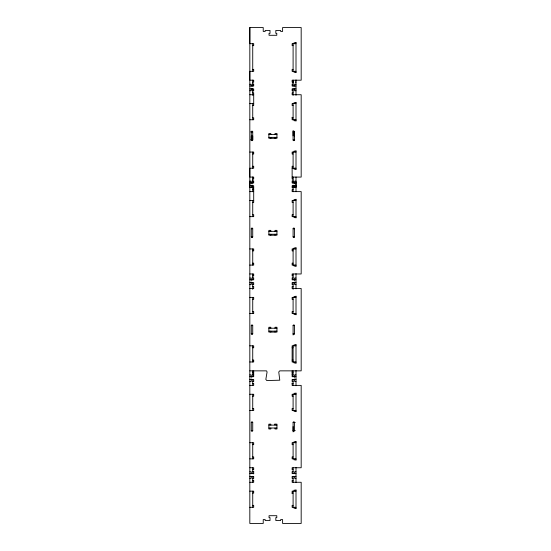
<?xml version="1.0" encoding="UTF-8"?>
<svg xmlns="http://www.w3.org/2000/svg" width="551" height="551" viewBox="0 0 551 551"><rect width="100%" height="100%" fill="white"/><g stroke="black" fill="none" stroke-linecap="round" stroke-linejoin="round"><path stroke-width="0.83" d="M252.73 187.133L252.73 187.581L249.823 187.581L249.823 187.133M249.823 186.197L249.823 181.121L251.277 181.162L251.277 183.573M293.098 82.14L292.133 82.14L292.133 80.198L301.177 80.198L301.177 27.55L282.608 27.55L282.608 31.428L280.666 31.428L280.666 30.457L275.824 30.457L275.824 33.363L276.795 33.363L276.795 35.298L269.04 35.298L269.04 33.363L270.011 33.363L270.011 30.457L265.169 30.457L265.169 31.428L263.226 31.428L263.226 27.55L249.823 27.55L249.823 43.694L253.701 43.694L253.701 45.637L252.73 45.637M251.277 139.947L251.277 131.875A0.73 0.73 0 0 1 252.007 131.145A0.73 0.73 0 0 1 252.73 131.875L252.73 139.947A0.73 0.73 0 0 1 252.007 140.67A0.73 0.73 0 0 1 251.277 139.947L251.277 135.911M252.73 181.245L252.73 182.505M252.73 135.911L252.73 139.947L250.636 139.947M293.098 431.894L293.098 422.527A0.73 0.73 0 0 1 293.828 421.804A0.73 0.73 0 0 1 294.551 422.527L294.551 430.6A0.73 0.73 0 0 1 293.828 431.33A0.73 0.73 0 0 1 293.098 430.6L293.098 426.564M293.098 187.581L296.004 187.581M293.098 187.133L293.098 186.197M293.098 182.505L293.098 181.245M293.098 135.911L293.098 131.875A0.73 0.73 0 0 1 293.828 131.145A0.73 0.73 0 0 1 294.551 131.875L294.551 135.911M296.004 187.133L296.004 181.121L294.551 181.162L294.551 183.573M296.004 42.73L294.069 42.73L294.069 43.694M296.004 43.694L292.133 43.694L292.133 45.637L293.098 45.637M252.73 69.385L253.701 69.385L253.701 71.32L249.823 71.32L249.823 80.198L253.701 80.198L253.701 82.14L252.73 82.14M293.098 69.385L292.133 69.385L292.133 71.32L296.004 71.32M296.004 72.291L294.069 72.291L294.069 71.32M293.098 80.942L293.587 80.942M295.522 80.942L296.004 80.942M293.098 82.237L293.587 82.237M295.522 82.237L296.004 82.237M252.73 84.076L253.701 84.076L253.701 86.011L249.823 86.011M293.098 84.076L292.133 84.076L292.133 86.011L296.004 86.011M249.823 84.275L251.277 84.275L251.277 86.176M296.004 84.275L294.551 84.275L294.551 86.176M249.823 88.918L253.701 88.918L253.701 90.86L252.73 90.86M296.004 88.918L292.133 88.918L292.133 90.86L293.098 90.86M249.823 90.736L251.277 90.736L251.277 88.312M296.004 90.736L294.551 90.736L294.551 88.312M252.73 92.795L253.701 92.795L253.701 105.551L252.73 105.551M293.098 92.795L292.133 92.795L292.133 94.731L301.177 94.731L301.177 177.085L292.133 177.085M249.823 94.731L253.701 94.731M296.004 102.644L294.069 102.644L294.069 103.616M249.823 103.616L253.701 103.616M296.004 103.616L292.133 103.616L292.133 105.551L293.098 105.551M252.73 117.824L253.701 117.824L253.701 119.76L249.823 119.76M292.133 117.824L293.098 117.824M296.004 119.76L292.133 119.76L292.133 117.253M296.004 120.731L294.069 120.731L294.069 119.76M250.636 131.875L252.73 131.875M293.098 131.875L294.716 131.875M268.881 134.458L276.953 134.458M268.881 137.364L276.953 137.364M293.098 130.58L293.098 139.947L294.716 139.947M296.004 151.091L294.069 151.091L294.069 152.055M249.823 152.055L253.701 152.055L253.701 153.998L252.73 153.998M296.004 152.055L292.133 152.055L292.133 153.998L293.098 153.998M252.73 166.264L253.701 166.264L253.701 168.207L249.823 168.207L249.823 177.085L253.701 177.085L253.701 179.027L252.73 179.027M293.098 166.264L292.133 166.264L292.133 179.027L293.098 179.027M292.133 168.207L296.004 168.207M296.004 169.171L294.069 169.171L294.069 168.207M252.73 180.962L253.701 180.962L253.701 182.898L249.823 182.898M293.098 180.962L292.133 180.962L292.133 182.898L296.004 182.898M295.281 182.505L296.004 182.505M249.823 185.804L253.701 185.804L253.701 202.437L252.73 202.437M296.004 185.804L292.133 185.804L292.133 187.746L293.098 187.746M295.281 186.197L296.004 186.197M252.73 187.746L253.701 187.746M252.73 189.682L253.701 189.682M293.098 189.682L292.133 189.682L292.133 191.617L301.177 191.617L301.177 273.971L292.133 273.971L292.133 275.906L293.098 275.906M249.823 191.617L253.701 191.617M296.004 199.531L294.069 199.531L294.069 200.502M249.823 200.502L253.701 200.502M296.004 200.502L292.133 200.502L292.133 202.437L293.098 202.437M252.73 214.711L253.701 214.711L253.701 216.646L249.823 216.646M293.098 214.711L292.133 214.711L292.133 216.646L296.004 216.646M296.004 217.617L294.069 217.617L294.069 216.646M251.277 228.755L252.73 228.755L252.73 236.834A0.73 0.73 0 0 1 252.007 237.557A0.73 0.73 0 0 1 251.277 236.834L251.277 228.755A0.73 0.73 0 0 1 252.007 228.031A0.73 0.73 0 0 1 252.73 228.755M293.098 228.755L294.551 228.755L294.551 236.834A0.73 0.73 0 0 1 293.828 237.557A0.73 0.73 0 0 1 293.098 236.834L293.098 228.755A0.73 0.73 0 0 1 293.828 228.031A0.73 0.73 0 0 1 294.551 228.755M268.881 231.344L276.953 231.344M268.881 234.251L276.953 234.251M251.277 236.834L252.73 236.834M293.098 236.834L294.551 236.834M296.004 247.971L294.069 247.971L294.069 248.942M249.823 248.942L253.701 248.942L253.701 250.877L252.73 250.877M296.004 248.942L292.133 248.942L292.133 250.877L293.098 250.877M252.73 263.151L253.701 263.151L253.701 265.093L249.823 265.093M293.098 263.151L292.133 263.151L292.133 265.093L296.004 265.093M296.004 266.057L294.069 266.057L294.069 265.093M249.823 273.971L253.701 273.971L253.701 275.906L252.73 275.906M252.73 277.849L253.701 277.849L253.701 279.784L249.823 279.784M293.098 277.849L292.133 277.849L292.133 279.784L296.004 279.784M249.823 278.048L251.277 278.048L251.277 280.473M296.004 278.048L294.551 278.048L294.551 280.473M249.823 282.691L253.701 282.691L253.701 284.626L252.73 284.626M296.004 282.691L292.133 282.691L292.133 284.626L293.098 284.626M249.823 284.509L251.277 284.509L251.277 282.084M296.004 284.509L294.551 284.509L294.551 282.084M252.73 286.568L253.701 286.568L253.701 288.504L249.823 288.504M293.098 286.568L292.133 286.568L292.133 288.504L301.177 288.504L301.177 370.857L279.715 370.857L278.758 371.987L279.777 380.204L266.794 380.541L265.837 379.419L267.077 371.987L266.539 370.857L249.823 370.857M296.004 296.417L294.069 296.417L294.069 297.382M249.823 297.382L253.701 297.382L253.701 299.324L252.73 299.324M296.004 297.382L292.133 297.382L292.133 299.324L293.098 299.324M252.73 311.597L253.701 311.597L253.701 313.533L249.823 313.533M293.098 311.597L292.133 311.597L292.133 313.533L296.004 313.533M296.004 314.504L294.069 314.504L294.069 313.533M251.277 325.641L252.73 325.641L252.73 333.72A0.73 0.73 0 0 1 252.007 334.443A0.73 0.73 0 0 1 251.277 333.72L251.277 325.641A0.73 0.73 0 0 1 252.007 324.918A0.73 0.73 0 0 1 252.73 325.641M293.098 335.008L293.098 325.641L294.551 325.641L294.551 333.72A0.73 0.73 0 0 1 293.828 334.443A0.73 0.73 0 0 1 293.098 333.72L294.551 333.72M268.881 328.224L276.953 328.224M268.881 331.13L276.953 331.13M251.277 333.72L252.73 333.72M296.004 344.857L294.069 344.857L294.069 345.828M249.823 345.828L253.701 345.828L253.701 347.764L252.73 347.764M296.004 345.828L292.133 345.828L292.133 361.973L296.004 361.973M292.133 347.764L293.098 347.764M252.73 360.037L253.701 360.037L253.701 361.973L249.823 361.973M292.133 360.037L293.098 360.037M296.004 362.944L294.069 362.944L294.069 361.973M252.73 372.793L253.701 372.793M292.133 372.793L293.098 372.793M252.73 374.728L253.701 374.728M292.133 374.728L293.098 374.728M249.823 374.935L251.277 374.935L251.277 377.352M296.004 374.935L294.551 374.935L294.551 377.352M249.823 376.67L253.701 376.67L253.701 370.857M296.004 376.67L292.133 376.67L292.133 370.857M249.823 379.577L253.701 379.577L253.701 381.512L252.73 381.512M296.004 379.577L292.133 379.577L292.133 381.512L293.098 381.512M249.823 381.388L251.277 381.388L251.277 378.971M296.004 381.388L294.551 381.388L294.551 378.971M252.73 383.448L253.701 383.448L253.701 385.39L249.823 385.39M292.133 383.448L293.098 383.448M296.004 393.304L294.069 393.304L294.069 394.268M249.823 394.268L253.701 394.268L253.701 396.21L252.73 396.21M296.004 394.268L292.133 394.268L292.133 396.21L293.098 396.21M252.73 408.477L253.701 408.477L253.701 410.419L249.823 410.419M293.098 408.477L292.133 408.477L292.133 410.419L296.004 410.419M296.004 411.383L294.069 411.383L294.069 410.419M251.277 422.527L252.73 422.527L252.73 430.6A0.73 0.73 0 0 1 252.007 431.33A0.73 0.73 0 0 1 251.277 430.6L251.277 422.527A0.73 0.73 0 0 1 252.007 421.804A0.73 0.73 0 0 1 252.73 422.527M293.098 422.527L295.281 422.527M274.653 424.146L276.953 424.146L276.953 428.988L275.018 428.988L275.018 428.017M268.881 425.11L276.953 425.11M268.881 428.017L276.953 428.017M251.277 430.6L252.73 430.6M293.098 430.6L295.281 430.6M296.004 441.744L294.069 441.744L294.069 442.715M249.823 442.715L253.701 442.715L253.701 444.65L252.73 444.65M296.004 442.715L292.133 442.715L292.133 444.65L293.098 444.65M252.73 456.924L253.701 456.924L253.701 458.859L249.823 458.859M293.098 456.924L292.133 456.924L292.133 458.859L296.004 458.859M296.004 459.83L294.069 459.83L294.069 458.859M249.823 467.744L253.701 467.744L253.701 469.679L252.73 469.679M293.098 469.679L292.133 469.679L292.133 467.744L301.177 467.744L301.177 385.39L292.133 385.39L292.133 383.062M252.73 471.615L253.701 471.615M293.098 471.615L292.133 471.615L292.133 473.557L296.004 473.557M249.823 471.821L251.277 471.821L251.277 473.715M296.004 471.821L294.551 471.821L294.551 473.715M249.823 473.557L253.701 473.557M249.823 476.463L253.701 476.463L253.701 478.399L252.73 478.399M296.004 476.463L292.133 476.463L292.133 478.399L293.098 478.399M249.823 478.275L251.277 478.275L251.277 476.381M296.004 478.275L294.551 478.275L294.551 476.381M252.73 480.334L253.701 480.334L253.701 482.277L249.823 482.277M293.098 480.334L292.133 480.334L292.133 482.277L301.177 482.277L301.177 523.45L282.608 523.45L282.608 519.572L280.666 519.572L280.666 520.543L275.824 520.543L275.824 517.637L276.795 517.637L276.795 515.702L269.04 515.702L269.04 517.637L270.011 517.637L270.011 520.543L265.169 520.543L265.169 519.572L263.226 519.572L263.226 523.45L249.823 523.45L249.823 27.55M296.004 490.183L294.069 490.183L294.069 491.155M249.823 491.155L253.701 491.155L253.701 493.09L252.73 493.09M296.004 491.155L292.133 491.155L292.133 493.662M292.133 493.09L293.098 493.09M252.73 505.363L253.701 505.363L253.701 507.306L249.823 507.306M293.098 505.363L292.133 505.363L292.133 507.306L296.004 507.306M296.004 508.27L294.069 508.27L294.069 507.306M296.004 42.406L296.004 72.608M296.004 79.833L296.004 95.337M296.004 102.321L296.004 121.055M296.004 150.767L296.004 169.494M296.004 176.995L296.004 191.727M296.004 199.207L296.004 217.941M296.004 247.647L296.004 266.381M296.004 273.599L296.004 288.869M296.004 296.094L296.004 314.821M296.004 344.533L296.004 363.267M296.004 370.486L296.004 385.755M296.004 392.98L296.004 411.707M296.004 441.42L296.004 460.154M296.004 467.372L296.004 482.642M296.004 489.867L296.004 508.594M294.551 131.875L294.551 139.947A0.73 0.73 0 0 1 293.828 140.67A0.73 0.73 0 0 1 293.098 139.947M294.551 185.177L294.551 187.581M293.098 43.488L293.098 71.32M293.098 80.074L293.098 86.183M293.098 88.58L293.098 95.337M293.098 103.278L293.098 119.76M293.098 152.055L293.098 168.207M293.098 176.94L293.098 183.49M293.098 185.122L293.098 191.727M293.098 200.502L293.098 216.646M293.098 248.942L293.098 265.093M293.098 273.971L293.098 279.956M293.098 282.518L293.098 289.358M293.098 297.382L293.098 313.533M293.098 345.828L293.098 361.973M293.098 370.851L293.098 376.843M293.098 379.405L293.098 385.39M293.098 394.268L293.098 410.419M293.098 442.715L293.098 458.859M293.098 467.737L293.098 473.722M293.098 476.291L293.098 482.277M293.098 491.155L293.098 507.306M275.018 134.458L275.018 133.487L276.953 133.487L276.953 138.329L268.881 138.329L268.881 133.487L270.816 133.487L270.816 134.458M275.018 137.364L275.018 138.329M275.018 231.344L275.018 230.373L276.953 230.373L276.953 235.215L268.881 235.215L268.881 230.373L270.816 230.373L270.816 231.344M275.018 234.251L275.018 235.215M275.018 328.224L275.018 327.26L276.953 327.26L276.953 332.101L268.881 332.101L268.881 327.26L270.816 327.26L270.816 328.224M275.018 331.13L275.018 332.101M275.018 424.146L275.018 425.11M270.816 137.364L270.816 138.329M270.816 234.251L270.816 235.215M270.816 331.13L270.816 332.101M270.816 425.11L270.816 424.146L268.881 424.146L268.881 428.988L270.816 428.988L270.816 428.017M253.701 471.374L253.701 473.915M252.73 43.488L252.73 71.32M252.73 80.074L252.73 86.183M252.73 88.58L252.73 95.337M252.73 103.278L252.73 119.76M252.73 152.055L252.73 168.207M252.73 176.94L252.73 183.49M252.73 185.122L252.73 191.727M252.73 200.502L252.73 216.646M252.73 248.942L252.73 265.093M252.73 273.971L252.73 279.956M252.73 282.518L252.73 289.358M252.73 297.382L252.73 313.533M252.73 345.828L252.73 361.973M252.73 370.851L252.73 376.843M252.73 379.405L252.73 385.39M252.73 394.268L252.73 410.419M252.73 442.715L252.73 458.859M252.73 467.737L252.73 473.722M252.73 476.291L252.73 482.277M252.73 491.155L252.73 507.306M251.277 185.177L251.277 187.581M293.098 325.641A0.73 0.73 0 0 1 293.828 324.918A0.73 0.73 0 0 1 294.551 325.641"/></g></svg>
